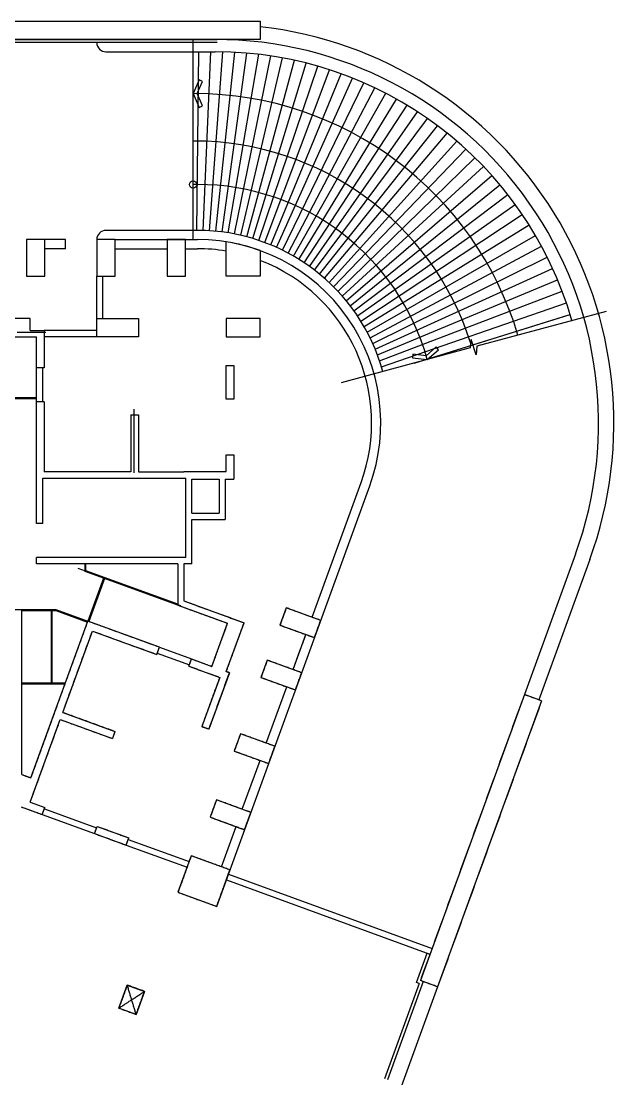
# Model space of a CAD drawing. Header units: millimetres. Extents: x -121354 to 132141, y -64344 to 350.
# Drawn here: x 112749 to 132141, y -36108 to -1525 of the extents above; entities that cross this region are included whole.
import ezdxf

# ---------------------------------------------------------------- set-up
doc = ezdxf.new("R2010")
doc.units = ezdxf.units.MM
for name, color, linetype in [('_wall_base025', 7, 'CONTINUOUS'), ('_wall_base097', 7, 'CONTINUOUS'), ('Arc', 7, 'CONTINUOUS'), ('Arc005', 7, 'CONTINUOUS'), ('Arc006', 7, 'CONTINUOUS'), ('Arc007', 7, 'CONTINUOUS'), ('Arc129', 7, 'CONTINUOUS'), ('Arc130', 7, 'CONTINUOUS'), ('Arc131', 7, 'CONTINUOUS'), ('Block_103ë™_ìƒë¶€ê³¨ì¡°B3_0108', 7, 'CONTINUOUS'), ('Block_C_600X825', 7, 'CONTINUOUS'), ('Circle001', 7, 'CONTINUOUS'), ('Line', 7, 'CONTINUOUS'), ('Line001', 7, 'CONTINUOUS'), ('Line009', 7, 'CONTINUOUS'), ('Line010', 7, 'CONTINUOUS'), ('Line011', 7, 'CONTINUOUS'), ('Line012', 7, 'CONTINUOUS'), ('Line013', 7, 'CONTINUOUS'), ('Line014', 7, 'CONTINUOUS'), ('Line015', 7, 'CONTINUOUS'), ('Line016', 7, 'CONTINUOUS'), ('Line017', 7, 'CONTINUOUS'), ('Line019', 7, 'CONTINUOUS'), ('Line020', 7, 'CONTINUOUS'), ('Line021', 7, 'CONTINUOUS'), ('Line022', 7, 'CONTINUOUS'), ('Line023', 7, 'CONTINUOUS'), ('Line063', 7, 'CONTINUOUS'), ('Line064', 7, 'CONTINUOUS'), ('Line080', 7, 'CONTINUOUS'), ('Line1066', 7, 'CONTINUOUS'), ('Line1067', 7, 'CONTINUOUS'), ('Line1068', 7, 'CONTINUOUS'), ('Line1069', 7, 'CONTINUOUS'), ('Line1070', 7, 'CONTINUOUS'), ('Line1071', 7, 'CONTINUOUS'), ('Line1072', 7, 'CONTINUOUS'), ('Line1073', 7, 'CONTINUOUS'), ('Line1074', 7, 'CONTINUOUS'), ('Line1075', 7, 'CONTINUOUS'), ('Line1076', 7, 'CONTINUOUS'), ('Line1077', 7, 'CONTINUOUS'), ('Line1125', 7, 'CONTINUOUS'), ('Line583', 7, 'CONTINUOUS'), ('Line584', 7, 'CONTINUOUS'), ('Line585', 7, 'CONTINUOUS'), ('Line586', 7, 'CONTINUOUS'), ('Line587', 7, 'CONTINUOUS'), ('Line588', 7, 'CONTINUOUS'), ('Line589', 7, 'CONTINUOUS'), ('Line590', 7, 'CONTINUOUS'), ('Line591', 7, 'CONTINUOUS'), ('Line592', 7, 'CONTINUOUS'), ('Line593', 7, 'CONTINUOUS'), ('Line594', 7, 'CONTINUOUS'), ('Line595', 7, 'CONTINUOUS'), ('Line596', 7, 'CONTINUOUS'), ('Line597', 7, 'CONTINUOUS'), ('Line598', 7, 'CONTINUOUS'), ('Line599', 7, 'CONTINUOUS'), ('Line600', 7, 'CONTINUOUS'), ('Line623', 7, 'CONTINUOUS'), ('Line624', 7, 'CONTINUOUS'), ('Line627', 7, 'CONTINUOUS'), ('Line628', 7, 'CONTINUOUS'), ('Line630', 7, 'CONTINUOUS'), ('Line631', 7, 'CONTINUOUS'), ('Line633', 7, 'CONTINUOUS'), ('Line634', 7, 'CONTINUOUS'), ('Line636', 7, 'CONTINUOUS'), ('Line637', 7, 'CONTINUOUS'), ('Line638', 7, 'CONTINUOUS'), ('Line639', 7, 'CONTINUOUS'), ('Line640', 7, 'CONTINUOUS'), ('Line643', 7, 'CONTINUOUS'), ('Line644', 7, 'CONTINUOUS'), ('Line645', 7, 'CONTINUOUS'), ('Line647', 7, 'CONTINUOUS'), ('Line648', 7, 'CONTINUOUS'), ('Line649', 7, 'CONTINUOUS'), ('Line656', 7, 'CONTINUOUS'), ('Line665', 7, 'CONTINUOUS'), ('Line692', 7, 'CONTINUOUS'), ('Line694', 7, 'CONTINUOUS'), ('Line699', 7, 'CONTINUOUS'), ('Line702', 7, 'CONTINUOUS'), ('Line704', 7, 'CONTINUOUS'), ('Line706', 7, 'CONTINUOUS'), ('Line707', 7, 'CONTINUOUS'), ('Line708', 7, 'CONTINUOUS'), ('Line709', 7, 'CONTINUOUS'), ('Line710', 7, 'CONTINUOUS'), ('Line711', 7, 'CONTINUOUS'), ('Line712', 7, 'CONTINUOUS'), ('Line713', 7, 'CONTINUOUS'), ('Line714', 7, 'CONTINUOUS'), ('Line715', 7, 'CONTINUOUS'), ('Line716', 7, 'CONTINUOUS'), ('Line717', 7, 'CONTINUOUS'), ('Line718', 7, 'CONTINUOUS'), ('Line719', 7, 'CONTINUOUS'), ('Line720', 7, 'CONTINUOUS'), ('Line721', 7, 'CONTINUOUS'), ('Line722', 7, 'CONTINUOUS'), ('Line723', 7, 'CONTINUOUS'), ('Line724', 7, 'CONTINUOUS'), ('Line725', 7, 'CONTINUOUS'), ('Line726', 7, 'CONTINUOUS'), ('Line727', 7, 'CONTINUOUS'), ('Line728', 7, 'CONTINUOUS'), ('Line729', 7, 'CONTINUOUS'), ('Line730', 7, 'CONTINUOUS'), ('Line731', 7, 'CONTINUOUS'), ('Line732', 7, 'CONTINUOUS'), ('Line733', 7, 'CONTINUOUS'), ('Line734', 7, 'CONTINUOUS'), ('Line735', 7, 'CONTINUOUS'), ('Line736', 7, 'CONTINUOUS'), ('Line737', 7, 'CONTINUOUS'), ('Line738', 7, 'CONTINUOUS'), ('Line739', 7, 'CONTINUOUS'), ('Line740', 7, 'CONTINUOUS'), ('Line741', 7, 'CONTINUOUS'), ('Line742', 7, 'CONTINUOUS'), ('Line743', 7, 'CONTINUOUS'), ('Line744', 7, 'CONTINUOUS'), ('Line745', 7, 'CONTINUOUS'), ('Line746', 7, 'CONTINUOUS'), ('Line747', 7, 'CONTINUOUS'), ('Line748', 7, 'CONTINUOUS'), ('Line749', 7, 'CONTINUOUS'), ('Line750', 7, 'CONTINUOUS'), ('Line751', 7, 'CONTINUOUS'), ('Line752', 7, 'CONTINUOUS'), ('Line753', 7, 'CONTINUOUS'), ('Line770', 7, 'CONTINUOUS'), ('Line771', 7, 'CONTINUOUS'), ('Line772', 7, 'CONTINUOUS'), ('Line773', 7, 'CONTINUOUS'), ('Line774', 7, 'CONTINUOUS'), ('Line775', 7, 'CONTINUOUS'), ('Line776', 7, 'CONTINUOUS'), ('Line777', 7, 'CONTINUOUS'), ('Line778', 7, 'CONTINUOUS'), ('Line779', 7, 'CONTINUOUS'), ('Line780', 7, 'CONTINUOUS'), ('Line781', 7, 'CONTINUOUS'), ('Line782', 7, 'CONTINUOUS'), ('Line783', 7, 'CONTINUOUS'), ('Line784', 7, 'CONTINUOUS'), ('Line785', 7, 'CONTINUOUS'), ('Line786', 7, 'CONTINUOUS'), ('Line787', 7, 'CONTINUOUS'), ('Line788', 7, 'CONTINUOUS'), ('Line789', 7, 'CONTINUOUS'), ('Line790', 7, 'CONTINUOUS'), ('Line791', 7, 'CONTINUOUS'), ('Line792', 7, 'CONTINUOUS'), ('Line793', 7, 'CONTINUOUS'), ('Line794', 7, 'CONTINUOUS'), ('Line795', 7, 'CONTINUOUS'), ('Line796', 7, 'CONTINUOUS'), ('Line797', 7, 'CONTINUOUS'), ('Line798', 7, 'CONTINUOUS'), ('Line799', 7, 'CONTINUOUS'), ('Line800', 7, 'CONTINUOUS'), ('Line801', 7, 'CONTINUOUS'), ('Line802', 7, 'CONTINUOUS'), ('Line803', 7, 'CONTINUOUS'), ('Line804', 7, 'CONTINUOUS'), ('Line805', 7, 'CONTINUOUS'), ('Line806', 7, 'CONTINUOUS'), ('Line807', 7, 'CONTINUOUS'), ('Line808', 7, 'CONTINUOUS'), ('Line809', 7, 'CONTINUOUS'), ('Line810', 7, 'CONTINUOUS'), ('Line811', 7, 'CONTINUOUS'), ('Line813', 7, 'CONTINUOUS'), ('Line814', 7, 'CONTINUOUS'), ('Line815', 7, 'CONTINUOUS'), ('Line816', 7, 'CONTINUOUS'), ('Line817', 7, 'CONTINUOUS'), ('Polyline004', 7, 'CONTINUOUS'), ('Polyline005', 7, 'CONTINUOUS'), ('Polyline006', 7, 'CONTINUOUS'), ('Polyline007', 7, 'CONTINUOUS'), ('Polyline008', 7, 'CONTINUOUS'), ('Polyline094', 7, 'CONTINUOUS'), ('Polyline095', 7, 'CONTINUOUS'), ('Polyline097', 7, 'CONTINUOUS'), ('Polyline098', 7, 'CONTINUOUS'), ('Polyline099', 7, 'CONTINUOUS'), ('Polyline100', 7, 'CONTINUOUS'), ('Polyline102', 7, 'CONTINUOUS'), ('Polyline103', 7, 'CONTINUOUS'), ('Polyline104', 7, 'CONTINUOUS'), ('Polyline105', 7, 'CONTINUOUS'), ('Polyline106', 7, 'CONTINUOUS'), ('Polyline108', 7, 'CONTINUOUS'), ('Polyline110', 7, 'CONTINUOUS'), ('Polyline111', 7, 'CONTINUOUS'), ('Polyline112', 7, 'CONTINUOUS'), ('Polyline113', 7, 'CONTINUOUS'), ('Polyline114', 7, 'CONTINUOUS'), ('Polyline122', 7, 'CONTINUOUS')]:
    doc.layers.add(name, color=color, linetype=linetype)

msp = doc.modelspace()

# ---------------------------------------------------------------- linework, layer by layer
at = {"layer": '_wall_base025'}
for p, q in [((115947, -33796), (116221, -33044)), ((116221, -33044), (116785, -33249)), ((116785, -33249), (116511, -34001)), ((116511, -34001), (115947, -33796))]:
    msp.add_line(p, q, dxfattribs=at)
at = {"layer": '_wall_base097'}
for p, q in [((115947, -33796), (116221, -33044)), ((116221, -33044), (116785, -33249)), ((116785, -33249), (116511, -34001)), ((116511, -34001), (115947, -33796))]:
    msp.add_line(p, q, dxfattribs=at)
at = {"layer": 'Arc'}
msp.add_arc((119101, -14665), 13040, -20, 83.5132, dxfattribs=at)
at = {"layer": 'Arc005'}
msp.add_arc((118515, -14665), 6000, 69.9354, 81.0013, dxfattribs=at)
at = {"layer": 'Arc006'}
msp.add_arc((119101, -14665), 12540, -20, 90, dxfattribs=at)
at = {"layer": 'Arc007'}
msp.add_arc((118408, -14945), 9500, 17.668, 90, dxfattribs=at)
at = {"layer": 'Arc129'}
msp.add_arc((118515, -14665), 6000, -20, 90, dxfattribs=at)
at = {"layer": 'Arc130'}
msp.add_arc((118515, -14665), 5700, -20, 68.83, dxfattribs=at)
at = {"layer": 'Arc131'}
msp.add_arc((118515, -14665), 5700, 80.5234, 90, dxfattribs=at)
at = {"layer": 'Block_103ë™_ìƒë¶€ê³¨ì¡°B3_0108'}
for points in [[(110624, -1525), (120574, -1525)], [(120574, -1525), (120574, -2125)], [(120574, -2125), (110624, -2125)], [(113524, -8665), (112924, -8665)], [(112924, -8665), (112924, -9865)], [(113524, -9865), (113524, -8665)], [(115824, -8665), (115224, -8665)], [(115224, -8665), (115224, -9865)], [(115824, -9865), (115824, -8665)], [(118124, -8665), (117524, -8665)], [(117524, -8665), (117524, -9865)], [(118124, -9865), (118124, -8665)], [(119454, -9865), (119454, -8739)], [(120574, -9029), (120574, -9865)], [(112924, -9865), (113524, -9865)], [(115224, -9865), (115824, -9865)], [(117524, -9865), (118124, -9865)], [(120574, -9865), (119454, -9865)], [(113044, -11245), (112444, -11245)], [(113044, -11645), (113044, -11245)], [(115224, -11845), (115224, -11245)], [(115224, -11245), (116584, -11245)], [(116584, -11245), (116584, -11845)], [(120574, -11245), (119454, -11245)], [(119454, -11245), (119454, -11845)], [(120574, -11845), (120574, -11245)], [(113044, -11645), (113504, -11645)], [(113504, -11645), (113504, -12855)], [(111654, -11845), (113254, -11845)], [(113254, -12855), (113254, -11845)], [(116584, -11845), (115224, -11845)], [(119454, -11845), (120574, -11845)], [(119454, -12785), (119704, -12785)], [(119454, -13885), (119454, -12785)], [(119704, -12785), (119704, -13885)], [(113504, -12855), (113254, -12855)], [(113254, -17945), (113254, -13975)], [(113504, -13975), (113254, -13975)], [(113504, -13975), (113504, -16265)], [(119704, -13885), (119454, -13885)], [(116334, -14400), (116334, -16265)], [(116334, -14400), (116584, -14400)], [(116584, -14400), (116584, -16265)], [(119454, -16255), (119454, -15705)], [(119454, -15705), (119704, -15705)], [(119704, -15705), (119704, -16505)], [(113454, -17945), (113454, -16465)], [(113454, -16465), (118134, -16465)], [(116334, -16265), (113504, -16265)], [(116584, -16265), (118074, -16265)], [(118074, -16255), (119454, -16255)], [(118074, -16265), (118074, -16255)], [(118134, -19065), (118134, -16465)], [(118334, -16505), (119224, -16505)], [(118334, -17615), (118334, -16505)], [(119224, -16505), (119224, -17615)], [(119424, -16505), (119424, -17815)], [(119424, -16505), (119704, -16505)], [(118334, -17615), (119224, -17615)], [(113454, -17945), (113254, -17945)], [(118334, -19265), (118334, -17815)], [(118334, -17815), (119424, -17815)], [(113254, -19265), (113254, -19065)], [(118134, -19065), (113254, -19065)], [(117874, -19265), (113254, -19265)], [(113454, -19265), (113254, -19265)], [(117874, -19265), (117874, -20620)], [(118074, -19265), (118074, -20480)], [(118334, -19265), (118074, -19265)], [(117874, -20620), (119505, -21214)], [(118074, -20480), (120043, -21197)], [(121423, -20709), (121218, -21273)], [(122551, -21120), (121423, -20709)], [(110284, -20765), (112774, -20765)], [(112774, -26160), (112774, -20765)], [(113069, -26267), (114933, -21146)], [(117273, -21997), (114933, -21146)], [(118992, -22623), (119505, -21214)], [(119462, -22794), (120043, -21197)], [(121218, -21273), (122346, -21683)], [(122346, -21683), (122551, -21120)], [(114114, -24125), (115082, -21466)], [(115082, -21466), (117187, -22232)], [(117187, -22232), (117273, -21997)], [(118240, -22615), (118325, -22380)], [(118325, -22380), (118992, -22623)], [(120801, -22419), (120596, -22983)], [(121929, -22830), (120801, -22419)], [(118240, -22615), (119245, -22981)], [(119565, -22832), (119462, -22794)], [(119245, -22981), (118660, -24588)], [(118895, -24674), (119565, -22832)], [(120596, -22983), (121723, -23394)], [(121723, -23394), (121929, -22830)], [(129213, -23545), (125810, -32895)], [(129777, -23750), (126374, -33100)], [(129777, -23750), (129213, -23545)], [(114114, -24125), (115820, -24746)], [(113047, -27057), (114029, -24360)], [(114029, -24360), (115734, -24981)], [(115820, -24746), (115734, -24981)], [(118660, -24588), (118895, -24674)], [(119925, -24825), (119720, -25389)], [(121053, -25236), (119925, -24825)], [(120848, -25799), (121053, -25236)], [(119720, -25389), (120848, -25799)], [(112774, -26160), (113069, -26267)], [(112750, -27215), (113441, -27467)], [(113047, -27057), (113526, -27232)], [(113441, -27467), (113526, -27232)], [(119139, -26986), (118934, -27550)], [(120266, -27397), (119139, -26986)], [(118934, -27550), (120061, -27961)], [(120061, -27961), (120266, -27397)], [(115151, -28089), (115237, -27854)], [(115237, -27854), (116270, -28230)], [(115151, -28089), (116185, -28465)], [(116185, -28465), (116270, -28230)], [(118314, -28814), (117879, -30008)], [(119582, -29276), (118314, -28814)], [(119148, -30470), (119582, -29276)], [(117879, -30008), (119148, -30470)], [(126374, -33100), (125810, -32895)]]:
    msp.add_open_spline(points, degree=1, dxfattribs=at)
msp.add_open_spline([(120574, -9029), (120393, -8963), (120208, -8905), (120021, -8857), (119834, -8808), (119644, -8769), (119454, -8739)], degree=3, knots=[1.2206034, 1.2206034, 1.2206034, 1.2206034, 1.3171712, 1.3171712, 1.3171712, 1.4137391, 1.4137391, 1.4137391, 1.4137391], dxfattribs=at)
at = {"layer": 'Block_C_600X825'}
for points in [[(116221, -33044), (115947, -33796)], [(116511, -34001), (116221, -33044)], [(116785, -33249), (116221, -33044)], [(115947, -33796), (116785, -33249)], [(116511, -34001), (116785, -33249)], [(115947, -33796), (116511, -34001)]]:
    msp.add_open_spline(points, degree=1, dxfattribs=at)
at = {"layer": 'Circle001'}
msp.add_circle((118374, -6865), 120, dxfattribs=at)
at = {"layer": 'Line'}
msp.add_line((117273, -21997), (118325, -22380), dxfattribs=at)
at = {"layer": 'Line001'}
msp.add_line((117204, -22185), (118257, -22568), dxfattribs=at)
at = {"layer": 'Line009'}
msp.add_line((113441, -27467), (115151, -28089), dxfattribs=at)
at = {"layer": 'Line010'}
msp.add_line((113509, -27279), (115220, -27901), dxfattribs=at)
at = {"layer": 'Line011'}
msp.add_line((116185, -28465), (118177, -29190), dxfattribs=at)
at = {"layer": 'Line012'}
msp.add_line((116253, -28277), (118245, -29002), dxfattribs=at)
at = {"layer": 'Line013'}
msp.add_line((126374, -33100), (125153, -36454), dxfattribs=at)
at = {"layer": 'Line014'}
msp.add_line((110624, -2125), (119158, -2125), dxfattribs=at)
at = {"layer": 'Line015'}
msp.add_line((130884, -18954), (129213, -23545), dxfattribs=at)
at = {"layer": 'Line016'}
msp.add_line((114204, -8965), (113524, -8965), dxfattribs=at)
at = {"layer": 'Line017'}
msp.add_line((131354, -19125), (129683, -23716), dxfattribs=at)
at = {"layer": 'Line019'}
msp.add_line((115224, -11845), (113504, -11845), dxfattribs=at)
at = {"layer": 'Line020'}
msp.add_line((115224, -11645), (113504, -11645), dxfattribs=at)
at = {"layer": 'Line021'}
msp.add_line((115224, -11245), (115224, -9865), dxfattribs=at)
at = {"layer": 'Line022'}
msp.add_line((115424, -11245), (115424, -9865), dxfattribs=at)
at = {"layer": 'Line023'}
msp.add_line((114204, -8965), (114204, -8665), dxfattribs=at)
at = {"layer": 'Line063'}
msp.add_line((119463, -29605), (126125, -32030), dxfattribs=at)
at = {"layer": 'Line064'}
msp.add_line((119531, -29417), (126193, -31842), dxfattribs=at)
at = {"layer": 'Line080'}
msp.add_line((125611, -12704), (130633, -11143), dxfattribs=at)
at = {"layer": 'Line1066'}
msp.add_line((121647, -22727), (121883, -22079), dxfattribs=at)
at = {"layer": 'Line1067'}
msp.add_line((121951, -21891), (122064, -21581), dxfattribs=at)
at = {"layer": 'Line1068'}
msp.add_line((119148, -30470), (124153, -16717), dxfattribs=at)
at = {"layer": 'Line1069'}
msp.add_line((119300, -29174), (119779, -27858), dxfattribs=at)
at = {"layer": 'Line1070'}
msp.add_line((118124, -8965), (118515, -8965), dxfattribs=at)
at = {"layer": 'Line1071'}
msp.add_line((122269, -21017), (123872, -16614), dxfattribs=at)
at = {"layer": 'Line1072'}
msp.add_line((121647, -22727), (122064, -21581), dxfattribs=at)
at = {"layer": 'Line1073'}
msp.add_line((120771, -25133), (121441, -23291), dxfattribs=at)
at = {"layer": 'Line1074'}
msp.add_line((119984, -27294), (120566, -25697), dxfattribs=at)
at = {"layer": 'Line1075'}
msp.add_line((115824, -8665), (118515, -8665), dxfattribs=at)
at = {"layer": 'Line1076'}
msp.add_line((115824, -8965), (117524, -8965), dxfattribs=at)
at = {"layer": 'Line1077'}
msp.add_line((118124, -8965), (118515, -8965), dxfattribs=at)
at = {"layer": 'Line1125'}
msp.add_line((118374, -8665), (118374, -2125), dxfattribs=at)
at = {"layer": 'Line583'}
msp.add_line((111654, -13865), (113254, -13865), dxfattribs=at)
at = {"layer": 'Line584'}
msp.add_line((111654, -13835), (113254, -13835), dxfattribs=at)
at = {"layer": 'Line585'}
msp.add_line((115474, -19746), (114961, -21156), dxfattribs=at)
at = {"layer": 'Line586'}
msp.add_line((115446, -19736), (114933, -21146), dxfattribs=at)
at = {"layer": 'Line587'}
msp.add_line((114839, -19515), (114839, -19265), dxfattribs=at)
at = {"layer": 'Line588'}
msp.add_line((117874, -20588), (114869, -19494), dxfattribs=at)
at = {"layer": 'Line589'}
msp.add_line((117874, -20620), (114839, -19515), dxfattribs=at)
at = {"layer": 'Line590'}
msp.add_line((114869, -19494), (114869, -19265), dxfattribs=at)
at = {"layer": 'Line591'}
msp.add_line((112774, -20765), (113887, -20765), dxfattribs=at)
at = {"layer": 'Line592'}
msp.add_line((113887, -20765), (114933, -21146), dxfattribs=at)
at = {"layer": 'Line593'}
msp.add_line((112774, -20795), (113882, -20795), dxfattribs=at)
at = {"layer": 'Line594'}
msp.add_line((113882, -20795), (114922, -21174), dxfattribs=at)
at = {"layer": 'Line595'}
msp.add_line((113739, -23165), (113739, -20795), dxfattribs=at)
at = {"layer": 'Line596'}
msp.add_line((113769, -23165), (113769, -20795), dxfattribs=at)
at = {"layer": 'Line597'}
msp.add_line((112774, -23165), (114198, -23165), dxfattribs=at)
at = {"layer": 'Line598'}
msp.add_line((112774, -23195), (114187, -23195), dxfattribs=at)
at = {"layer": 'Line599'}
msp.add_line((113254, -13975), (113254, -12855), dxfattribs=at)
at = {"layer": 'Line600'}
msp.add_line((113454, -13975), (113454, -12855), dxfattribs=at)
at = {"layer": 'Line623'}
msp.add_line((112774, -26160), (112774, -20765), dxfattribs=at)
at = {"layer": 'Line624'}
msp.add_line((116334, -16265), (113504, -16265), dxfattribs=at)
at = {"layer": 'Line627'}
msp.add_line((113504, -11645), (113504, -12855), dxfattribs=at)
at = {"layer": 'Line628'}
msp.add_line((111654, -11845), (113254, -11845), dxfattribs=at)
at = {"layer": 'Line630'}
msp.add_line((116584, -16265), (118074, -16265), dxfattribs=at)
at = {"layer": 'Line631'}
msp.add_line((113044, -11645), (113504, -11645), dxfattribs=at)
at = {"layer": 'Line633'}
msp.add_line((113454, -16465), (118134, -16465), dxfattribs=at)
at = {"layer": 'Line634'}
msp.add_line((112624, -11695), (113554, -11695), dxfattribs=at)
at = {"layer": 'Line636'}
msp.add_line((117974, -20640), (114619, -19419), dxfattribs=at)
at = {"layer": 'Line637'}
msp.add_line((116434, -14215), (116434, -16295), dxfattribs=at)
at = {"layer": 'Line638'}
msp.add_line((113254, -17945), (113254, -13975), dxfattribs=at)
at = {"layer": 'Line639'}
msp.add_line((118074, -19265), (118074, -20480), dxfattribs=at)
at = {"layer": 'Line640'}
msp.add_line((117874, -19265), (113254, -19265), dxfattribs=at)
at = {"layer": 'Line643'}
msp.add_line((113454, -17945), (113254, -17945), dxfattribs=at)
at = {"layer": 'Line644'}
msp.add_line((113454, -17945), (113454, -16465), dxfattribs=at)
at = {"layer": 'Line645'}
msp.add_line((118134, -19065), (113254, -19065), dxfattribs=at)
at = {"layer": 'Line647'}
msp.add_line((113454, -19265), (113254, -19265), dxfattribs=at)
at = {"layer": 'Line648'}
msp.add_line((113254, -19265), (113254, -19065), dxfattribs=at)
at = {"layer": 'Line649'}
msp.add_line((117874, -19265), (117874, -20620), dxfattribs=at)
at = {"layer": 'Line656'}
msp.add_line((118074, -20480), (120043, -21197), dxfattribs=at)
at = {"layer": 'Line665'}
msp.add_line((117874, -20620), (119505, -21214), dxfattribs=at)
at = {"layer": 'Line692'}
msp.add_line((110284, -20765), (112774, -20765), dxfattribs=at)
at = {"layer": 'Line694'}
msp.add_line((118334, -19265), (118074, -19265), dxfattribs=at)
at = {"layer": 'Line699'}
msp.add_line((118334, -19265), (118334, -17815), dxfattribs=at)
at = {"layer": 'Line702'}
msp.add_line((113254, -12855), (113254, -11845), dxfattribs=at)
at = {"layer": 'Line704'}
msp.add_line((118334, -16505), (119224, -16505), dxfattribs=at)
at = {"layer": 'Line706'}
msp.add_line((113504, -13975), (113254, -13975), dxfattribs=at)
at = {"layer": 'Line707'}
msp.add_line((113504, -13975), (113504, -16265), dxfattribs=at)
at = {"layer": 'Line708'}
msp.add_line((118134, -19065), (118134, -16465), dxfattribs=at)
at = {"layer": 'Line709'}
msp.add_line((113504, -12855), (113254, -12855), dxfattribs=at)
at = {"layer": 'Line710'}
msp.add_line((119454, -15705), (119704, -15705), dxfattribs=at)
at = {"layer": 'Line711'}
msp.add_line((118334, -17615), (118334, -16505), dxfattribs=at)
at = {"layer": 'Line712'}
msp.add_line((116584, -14400), (116584, -16265), dxfattribs=at)
at = {"layer": 'Line713'}
msp.add_line((119704, -15705), (119704, -16505), dxfattribs=at)
at = {"layer": 'Line714'}
msp.add_line((118074, -16265), (118074, -16255), dxfattribs=at)
at = {"layer": 'Line715'}
msp.add_line((119454, -16255), (119454, -15705), dxfattribs=at)
at = {"layer": 'Line716'}
msp.add_line((118334, -17815), (119424, -17815), dxfattribs=at)
at = {"layer": 'Line717'}
msp.add_line((116334, -14400), (116584, -14400), dxfattribs=at)
at = {"layer": 'Line718'}
msp.add_line((118074, -16255), (119454, -16255), dxfattribs=at)
at = {"layer": 'Line719'}
msp.add_line((119424, -16505), (119424, -17815), dxfattribs=at)
at = {"layer": 'Line720'}
msp.add_line((118334, -17615), (119224, -17615), dxfattribs=at)
at = {"layer": 'Line721'}
msp.add_line((116334, -14400), (116334, -16265), dxfattribs=at)
at = {"layer": 'Line722'}
msp.add_line((117273, -21997), (114933, -21146), dxfattribs=at)
at = {"layer": 'Line723'}
msp.add_line((119224, -16505), (119224, -17615), dxfattribs=at)
at = {"layer": 'Line724'}
msp.add_line((113441, -27467), (113526, -27232), dxfattribs=at)
at = {"layer": 'Line725'}
msp.add_line((114114, -24125), (115082, -21466), dxfattribs=at)
at = {"layer": 'Line726'}
msp.add_line((113047, -27057), (113526, -27232), dxfattribs=at)
at = {"layer": 'Line727'}
msp.add_line((114114, -24125), (115820, -24746), dxfattribs=at)
at = {"layer": 'Line728'}
msp.add_line((112750, -27215), (113441, -27467), dxfattribs=at)
at = {"layer": 'Line729'}
msp.add_line((113047, -27057), (114029, -24360), dxfattribs=at)
at = {"layer": 'Line730'}
msp.add_line((119424, -16505), (119704, -16505), dxfattribs=at)
at = {"layer": 'Line731'}
msp.add_line((117187, -22232), (117273, -21997), dxfattribs=at)
at = {"layer": 'Line732'}
msp.add_line((113069, -26267), (114933, -21146), dxfattribs=at)
at = {"layer": 'Line733'}
msp.add_line((115082, -21466), (117187, -22232), dxfattribs=at)
at = {"layer": 'Line734'}
msp.add_line((114029, -24360), (115734, -24981), dxfattribs=at)
at = {"layer": 'Line735'}
msp.add_line((115820, -24746), (115734, -24981), dxfattribs=at)
at = {"layer": 'Line736'}
msp.add_line((118992, -22623), (119505, -21214), dxfattribs=at)
at = {"layer": 'Line737'}
msp.add_line((118240, -22615), (118325, -22380), dxfattribs=at)
at = {"layer": 'Line738'}
msp.add_line((116185, -28465), (116270, -28230), dxfattribs=at)
at = {"layer": 'Line739'}
msp.add_line((126374, -33100), (125810, -32895), dxfattribs=at)
at = {"layer": 'Line740'}
msp.add_line((129777, -23750), (126374, -33100), dxfattribs=at)
at = {"layer": 'Line741'}
msp.add_line((115237, -27854), (116270, -28230), dxfattribs=at)
at = {"layer": 'Line742'}
msp.add_line((115151, -28089), (115237, -27854), dxfattribs=at)
at = {"layer": 'Line743'}
msp.add_line((129213, -23545), (125810, -32895), dxfattribs=at)
at = {"layer": 'Line744'}
msp.add_line((112774, -26160), (113069, -26267), dxfattribs=at)
at = {"layer": 'Line745'}
msp.add_line((119462, -22794), (120043, -21197), dxfattribs=at)
at = {"layer": 'Line746'}
msp.add_line((115151, -28089), (116185, -28465), dxfattribs=at)
at = {"layer": 'Line747'}
msp.add_line((118325, -22380), (118992, -22623), dxfattribs=at)
at = {"layer": 'Line748'}
msp.add_line((129777, -23750), (129213, -23545), dxfattribs=at)
at = {"layer": 'Line749'}
msp.add_line((118240, -22615), (119245, -22981), dxfattribs=at)
at = {"layer": 'Line750'}
msp.add_line((119462, -22794), (119565, -22832), dxfattribs=at)
at = {"layer": 'Line751'}
msp.add_line((119245, -22981), (118660, -24588), dxfattribs=at)
at = {"layer": 'Line752'}
msp.add_line((119565, -22832), (118895, -24674), dxfattribs=at)
at = {"layer": 'Line753'}
msp.add_line((118895, -24674), (118660, -24588), dxfattribs=at)
at = {"layer": 'Line770'}
msp.add_line((125611, -12704), (130711, -11119), dxfattribs=at)
at = {"layer": 'Line771'}
msp.add_line((124540, -12823), (130587, -10734), dxfattribs=at)
at = {"layer": 'Line772'}
msp.add_line((124477, -12629), (130449, -10353), dxfattribs=at)
at = {"layer": 'Line773'}
msp.add_line((124408, -12437), (130299, -9978), dxfattribs=at)
at = {"layer": 'Line774'}
msp.add_line((124333, -12247), (130137, -9607), dxfattribs=at)
at = {"layer": 'Line775'}
msp.add_line((124251, -12060), (129962, -9242), dxfattribs=at)
at = {"layer": 'Line776'}
msp.add_line((124164, -11875), (129775, -8883), dxfattribs=at)
at = {"layer": 'Line777'}
msp.add_line((124070, -11693), (129577, -8530), dxfattribs=at)
at = {"layer": 'Line778'}
msp.add_line((123970, -11513), (129366, -8185), dxfattribs=at)
at = {"layer": 'Line779'}
msp.add_line((123865, -11337), (129145, -7846), dxfattribs=at)
at = {"layer": 'Line780'}
msp.add_line((123753, -11165), (128912, -7516), dxfattribs=at)
at = {"layer": 'Line781'}
msp.add_line((123636, -10995), (128669, -7193), dxfattribs=at)
at = {"layer": 'Line782'}
msp.add_line((123514, -10830), (128415, -6879), dxfattribs=at)
at = {"layer": 'Line783'}
msp.add_line((123386, -10669), (128151, -6574), dxfattribs=at)
at = {"layer": 'Line784'}
msp.add_line((123252, -10512), (127877, -6278), dxfattribs=at)
at = {"layer": 'Line785'}
msp.add_line((123114, -10359), (127594, -5991), dxfattribs=at)
at = {"layer": 'Line786'}
msp.add_line((122970, -10211), (127302, -5714), dxfattribs=at)
at = {"layer": 'Line787'}
msp.add_line((122822, -10067), (127000, -5447), dxfattribs=at)
at = {"layer": 'Line788'}
msp.add_line((122669, -9928), (126691, -5190), dxfattribs=at)
at = {"layer": 'Line789'}
msp.add_line((122511, -9795), (126373, -4944), dxfattribs=at)
at = {"layer": 'Line790'}
msp.add_line((122349, -9666), (126047, -4709), dxfattribs=at)
at = {"layer": 'Line791'}
msp.add_line((122183, -9543), (125715, -4485), dxfattribs=at)
at = {"layer": 'Line792'}
msp.add_line((122013, -9425), (125375, -4272), dxfattribs=at)
at = {"layer": 'Line793'}
msp.add_line((121839, -9313), (125029, -4071), dxfattribs=at)
at = {"layer": 'Line794'}
msp.add_line((121661, -9207), (124677, -3881), dxfattribs=at)
at = {"layer": 'Line795'}
msp.add_line((121480, -9106), (124319, -3704), dxfattribs=at)
at = {"layer": 'Line796'}
msp.add_line((121296, -9012), (123956, -3538), dxfattribs=at)
at = {"layer": 'Line797'}
msp.add_line((121109, -8923), (123588, -3385), dxfattribs=at)
at = {"layer": 'Line798'}
msp.add_line((120918, -8841), (123216, -3244), dxfattribs=at)
at = {"layer": 'Line799'}
msp.add_line((120726, -8765), (122840, -3115), dxfattribs=at)
at = {"layer": 'Line800'}
msp.add_line((120530, -8696), (122460, -2999), dxfattribs=at)
at = {"layer": 'Line801'}
msp.add_line((120333, -8633), (122078, -2896), dxfattribs=at)
at = {"layer": 'Line802'}
msp.add_line((120134, -8576), (121692, -2805), dxfattribs=at)
at = {"layer": 'Line803'}
msp.add_line((119933, -8526), (121305, -2727), dxfattribs=at)
at = {"layer": 'Line804'}
msp.add_line((119730, -8483), (120916, -2661), dxfattribs=at)
at = {"layer": 'Line805'}
msp.add_line((119526, -8447), (120525, -2609), dxfattribs=at)
at = {"layer": 'Line806'}
msp.add_line((119321, -8417), (120134, -2569), dxfattribs=at)
at = {"layer": 'Line807'}
msp.add_line((119116, -8394), (119742, -2542), dxfattribs=at)
at = {"layer": 'Line808'}
msp.add_line((118910, -8377), (119350, -2527), dxfattribs=at)
at = {"layer": 'Line809'}
msp.add_line((118703, -8368), (118959, -2525), dxfattribs=at)
at = {"layer": 'Line810'}
msp.add_line((118496, -8365), (118568, -2525), dxfattribs=at)
at = {"layer": 'Line811'}
msp.add_line((118408, -5445), (118374, -5445), dxfattribs=at)
at = {"layer": 'Line813'}
msp.add_line((119158, -2225), (110524, -2225), dxfattribs=at)
at = {"layer": 'Line814'}
msp.add_line((125682, -32954), (126031, -31996), dxfattribs=at)
at = {"layer": 'Line815'}
msp.add_line((125904, -32929), (124735, -36142), dxfattribs=at)
at = {"layer": 'Line816'}
msp.add_line((125776, -32988), (124641, -36108), dxfattribs=at)
at = {"layer": 'Line817'}
msp.add_line((125776, -32988), (125682, -32954), dxfattribs=at)
at = {"layer": 'Polyline004'}
msp.add_line((114204, -8665), (113524, -8665), dxfattribs=at)
at = {"layer": 'Polyline005'}
msp.add_line((118515, -6865), (118374, -6865), dxfattribs=at)
msp.add_arc((118515, -14665), 7800, 15.4264, 90, dxfattribs=at)
at = {"layer": 'Polyline006'}
msp.add_line((118374, -3895), (118415, -3895), dxfattribs=at)
msp.add_arc((118415, -14940), 11045, 16.5589, 90, dxfattribs=at)
at = {"layer": 'Polyline007'}
for p, q in [((125562, -12411), (125548, -12530)), ((125996, -12464), (125562, -12411)), ((126325, -12177), (125996, -12464)), ((126034, -12590), (126404, -12268)), ((126404, -12268), (126325, -12177)), ((125548, -12530), (126034, -12590))]:
    msp.add_line(p, q, dxfattribs=at)
at = {"layer": 'Polyline008'}
for p, q in [((131887, -11017), (127663, -12152)), ((127474, -11933), (127443, -12211)), ((127632, -12430), (127474, -11933)), ((127443, -12211), (123219, -13347)), ((127663, -12152), (127632, -12430))]:
    msp.add_line(p, q, dxfattribs=at)
at = {"layer": 'Polyline094'}
for p, q in [((113524, -8665), (112924, -8665)), ((112924, -8665), (112924, -9865)), ((113524, -9865), (113524, -8665)), ((112924, -9865), (113524, -9865))]:
    msp.add_line(p, q, dxfattribs=at)
at = {"layer": 'Polyline095'}
for p, q in [((110624, -1525), (120574, -1525)), ((120574, -1525), (120574, -2125)), ((120574, -2125), (110624, -2125))]:
    msp.add_line(p, q, dxfattribs=at)
at = {"layer": 'Polyline097'}
for p, q in [((119454, -9865), (119454, -8739)), ((120574, -9029), (120574, -9865)), ((120574, -9865), (119454, -9865))]:
    msp.add_line(p, q, dxfattribs=at)
at = {"layer": 'Polyline098'}
for p, q in [((113044, -11245), (112444, -11245)), ((113044, -11645), (113044, -11245))]:
    msp.add_line(p, q, dxfattribs=at)
at = {"layer": 'Polyline099'}
for p, q in [((115824, -8665), (115224, -8665)), ((115224, -8665), (115224, -9865)), ((115824, -9865), (115824, -8665)), ((115224, -9865), (115824, -9865))]:
    msp.add_line(p, q, dxfattribs=at)
at = {"layer": 'Polyline100'}
for p, q in [((118124, -8665), (117524, -8665)), ((117524, -8665), (117524, -9865)), ((118124, -9865), (118124, -8665)), ((117524, -9865), (118124, -9865))]:
    msp.add_line(p, q, dxfattribs=at)
at = {"layer": 'Polyline102'}
for p, q in [((115224, -11845), (115224, -11245)), ((115224, -11245), (116584, -11245)), ((116584, -11245), (116584, -11845)), ((116584, -11845), (115224, -11845))]:
    msp.add_line(p, q, dxfattribs=at)
at = {"layer": 'Polyline103'}
for p, q in [((120574, -11245), (119454, -11245)), ((119454, -11245), (119454, -11845)), ((120574, -11845), (120574, -11245)), ((119454, -11845), (120574, -11845))]:
    msp.add_line(p, q, dxfattribs=at)
at = {"layer": 'Polyline104'}
for p, q in [((119454, -12785), (119704, -12785)), ((119454, -13885), (119454, -12785)), ((119704, -12785), (119704, -13885)), ((119704, -13885), (119454, -13885))]:
    msp.add_line(p, q, dxfattribs=at)
at = {"layer": 'Polyline105'}
for p, q in [((119139, -26986), (118934, -27550)), ((120266, -27397), (119139, -26986)), ((118934, -27550), (120061, -27961)), ((120061, -27961), (120266, -27397))]:
    msp.add_line(p, q, dxfattribs=at)
at = {"layer": 'Polyline106'}
for p, q in [((118314, -28814), (117879, -30008)), ((119582, -29276), (118314, -28814)), ((119148, -30470), (119582, -29276)), ((117879, -30008), (119148, -30470))]:
    msp.add_line(p, q, dxfattribs=at)
at = {"layer": 'Polyline108'}
for p, q in [((120801, -22419), (120596, -22983)), ((121929, -22830), (120801, -22419)), ((120596, -22983), (121723, -23394)), ((121723, -23394), (121929, -22830))]:
    msp.add_line(p, q, dxfattribs=at)
at = {"layer": 'Polyline110'}
for p, q in [((119925, -24825), (119720, -25389)), ((121053, -25236), (119925, -24825)), ((120848, -25799), (121053, -25236)), ((119720, -25389), (120848, -25799))]:
    msp.add_line(p, q, dxfattribs=at)
at = {"layer": 'Polyline111'}
for p, q in [((121423, -20709), (121218, -21273)), ((122551, -21120), (121423, -20709)), ((121218, -21273), (122346, -21683)), ((122346, -21683), (122551, -21120))]:
    msp.add_line(p, q, dxfattribs=at)
at = {"layer": 'Polyline112'}
msp.add_line((118515, -8365), (115524, -8365), dxfattribs=at)
msp.add_arc((118515, -14665), 6300, 15.5159, 90, dxfattribs=at)
at = {"layer": 'Polyline113'}
msp.add_line((115524, -2525), (119101, -2525), dxfattribs=at)
for centre, radius, start, end in [((115524, -2225), 300, -180, -90), ((119101, -14665), 12140, 16.0093, 90)]:
    msp.add_arc(centre, radius, start, end, dxfattribs=at)
at = {"layer": 'Polyline114'}
msp.add_line((118515, -8365), (115524, -8365), dxfattribs=at)
for centre, radius, start, end in [((115524, -8665), 300, 90, 180), ((118515, -14665), 6300, 15.5159, 90)]:
    msp.add_arc(centre, radius, start, end, dxfattribs=at)
at = {"layer": 'Polyline122'}
for p, q in [((118574, -3447), (118374, -3895)), ((118683, -3496), (118574, -3447)), ((118505, -3895), (118683, -3496)), ((118374, -3895), (118574, -4343)), ((118683, -4294), (118505, -3895)), ((118574, -4343), (118683, -4294))]:
    msp.add_line(p, q, dxfattribs=at)

doc.saveas('drawing.dxf')
